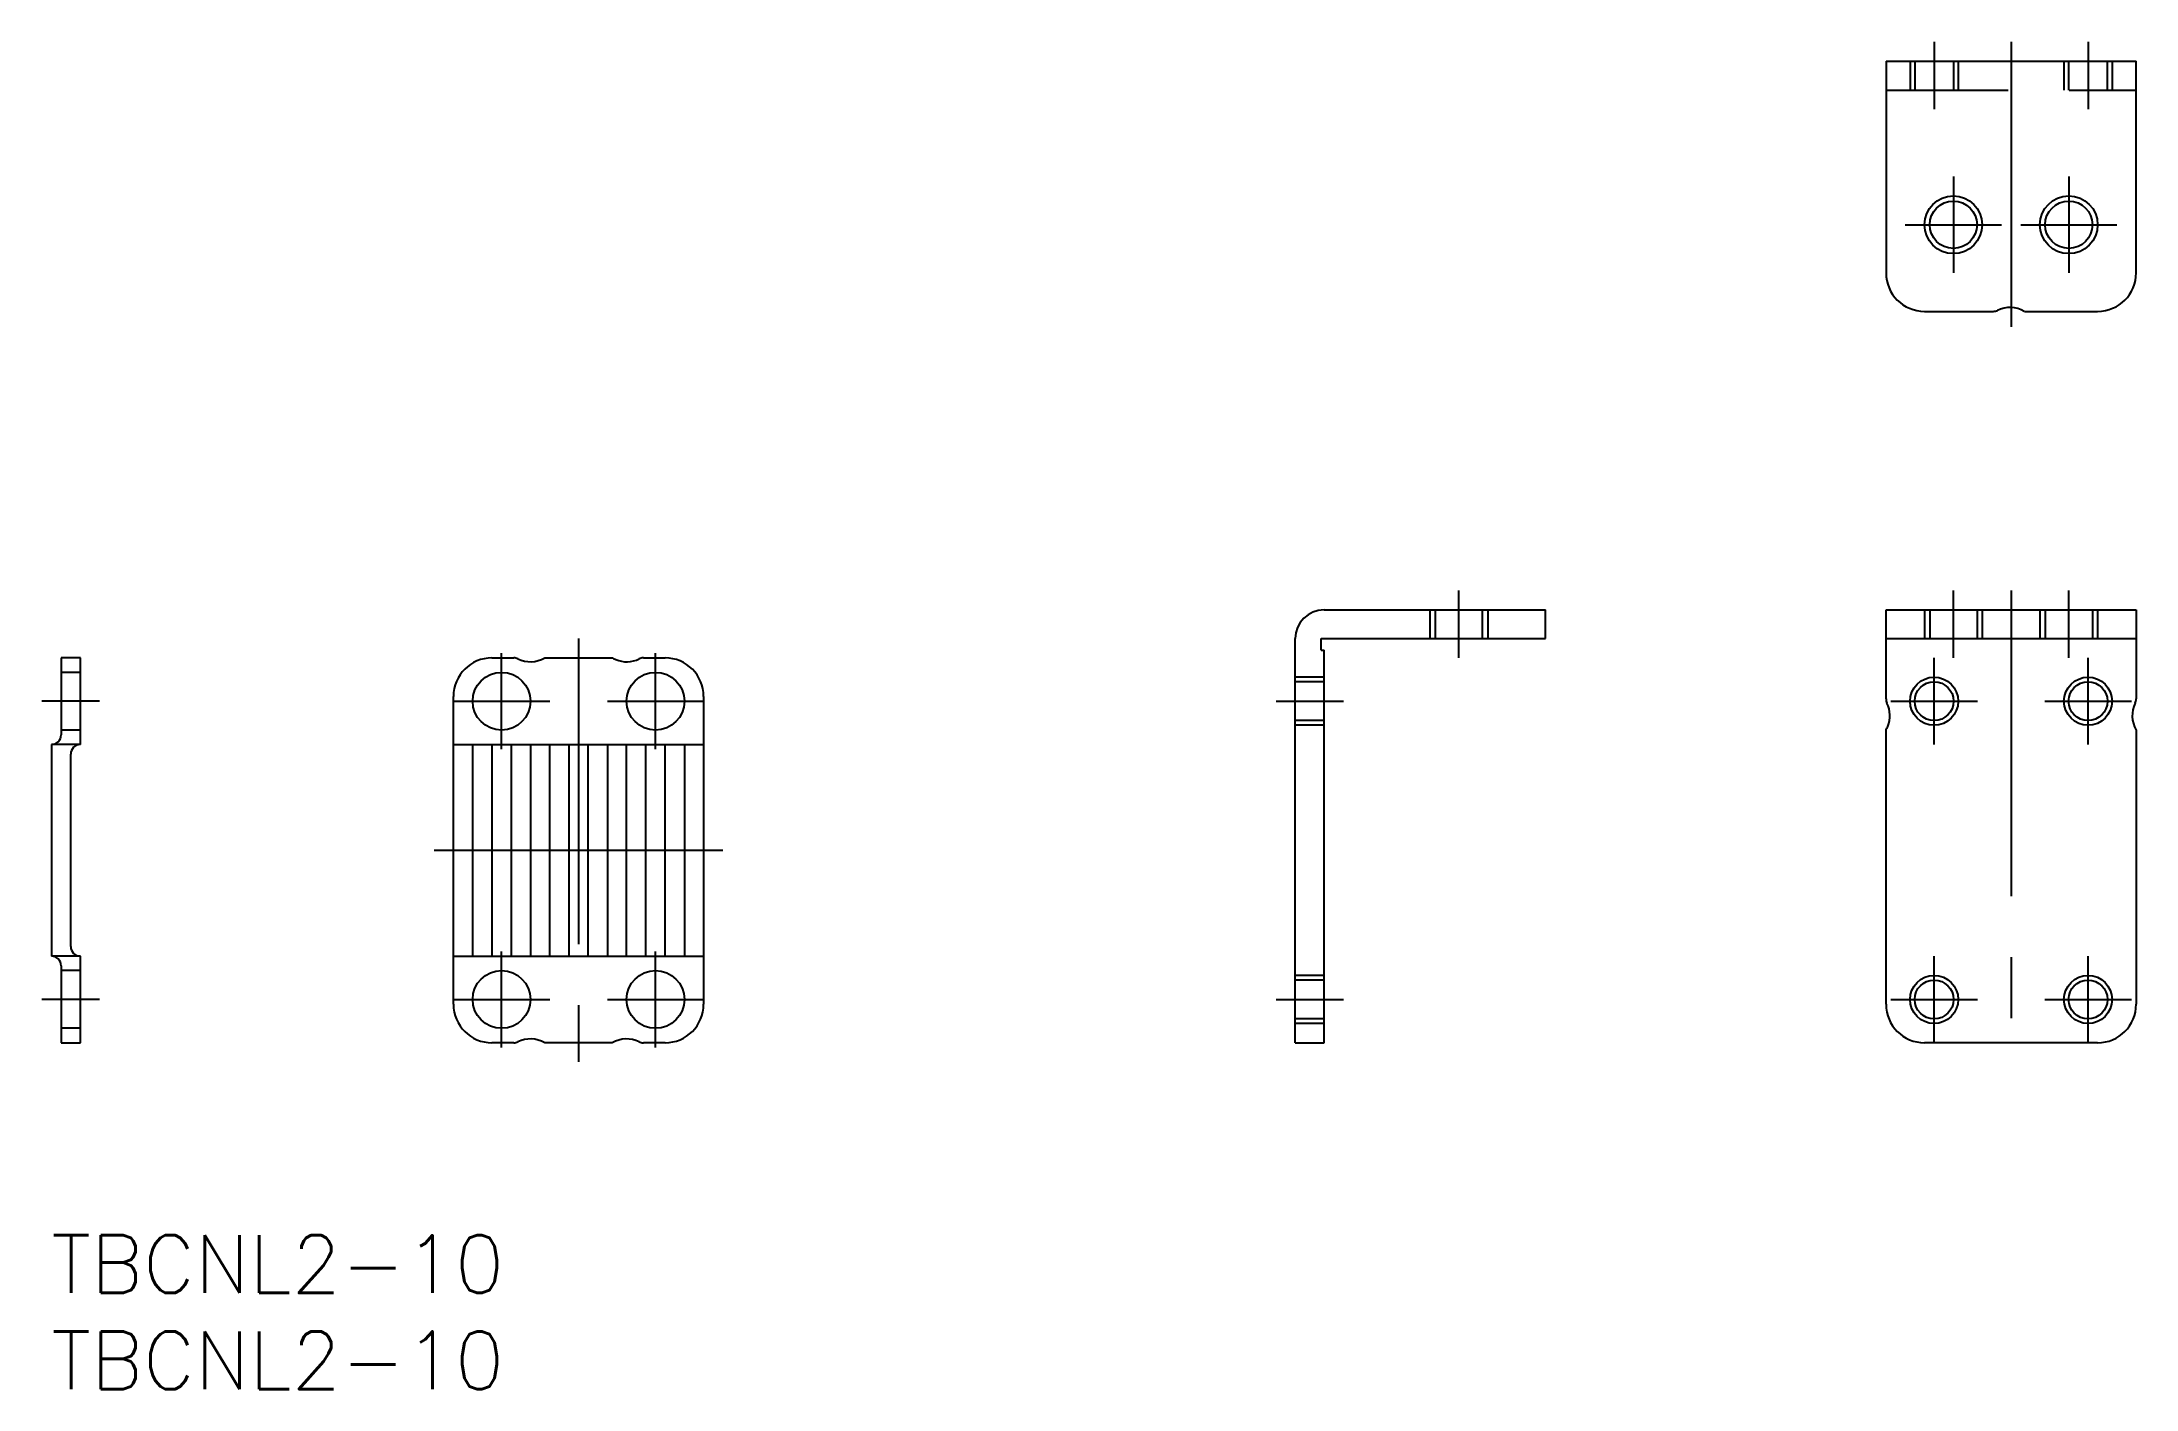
# Model space of a CAD drawing. Extents: x 0 to 108, y -8 to 62.
import ezdxf

# ---------------------------------------------------------------- set-up
doc = ezdxf.new("R2010")
doc.units = 0
doc.header["$LTSCALE"] = 0.5
doc.linetypes.add('CENTER', pattern=[50.8, 31.75, -6.35, 6.35, -6.35])
doc.linetypes.add('DASHED', pattern=[19.05, 12.7, -6.35])
for name, color, linetype in [('MSM_CENTER', 1, 'CENTER'), ('MSM_CONTINUOUS', 7, 'CONTINUOUS'), ('MSM_DASHED', 4, 'DASHED'), ('MSM_NARROW', 5, 'CONTINUOUS'), ('MSM_PART_NUMBER', 7, 'CONTINUOUS')]:
    doc.layers.add(name, color=color, linetype=linetype)
doc.styles.get("Standard").update_dxf_attribs({"font": 'txt.shx', "height": 1.5, "bigfont": 'bigfont.shx'})

# ---------------------------------------------------------------- blocks, each defined once
blk = doc.blocks.new('*U3')
at = {"layer": 'MSM_PART_NUMBER'}
blk.add_text('TBCNL2-10', height=3, dxfattribs=at).set_placement((0, -3))
blk = doc.blocks.new('*U4')
at = {"layer": 'MSM_PART_NUMBER'}
blk.add_text('TBCNL2-10', height=3, dxfattribs=at).set_placement((0, -8))

msp = doc.modelspace()

# ---------------------------------------------------------------- linework, layer by layer
at = {"layer": 'MSM_CENTER'}
for p, q in [((97.84, 62.01), (97.84, 58.51)), ((101.84, 62.01), (101.84, 47.21)), ((105.84, 62.01), (105.84, 58.51)), ((98.84, 55.01), (98.84, 50.01)), ((104.84, 55.01), (104.84, 50.01)), ((96.34, 52.51), (101.34, 52.51)), ((102.34, 52.51), (107.34, 52.51)), ((73.14, 30), (73.14, 33.5)), ((98.84, 30), (98.84, 33.5)), ((101.84, 33.5), (101.84, 9)), ((104.84, 30), (104.84, 33.5)), ((27.39, 31), (27.39, 9)), ((23.39, 25.25), (23.39, 30.25)), ((31.39, 25.25), (31.39, 30.25)), ((97.84, 25.5), (97.84, 30)), ((105.84, 25.5), (105.84, 30)), ((2.5, 27.75), (-0.5, 27.75)), ((20.89, 27.75), (25.89, 27.75)), ((28.89, 27.75), (33.89, 27.75)), ((63.64, 27.75), (67.14, 27.75)), ((95.59, 27.75), (100.09, 27.75)), ((103.59, 27.75), (108.09, 27.75)), ((19.89, 20), (34.89, 20)), ((23.39, 9.75), (23.39, 14.75)), ((31.39, 9.75), (31.39, 14.75)), ((97.84, 10), (97.84, 14.5)), ((105.84, 10), (105.84, 14.5)), ((2.5, 12.25), (-0.5, 12.25)), ((20.89, 12.25), (25.89, 12.25)), ((28.89, 12.25), (33.89, 12.25)), ((63.64, 12.25), (67.14, 12.25)), ((95.59, 12.25), (100.09, 12.25)), ((103.59, 12.25), (108.09, 12.25))]:
    msp.add_line(p, q, dxfattribs=at)
at = {"layer": 'MSM_CONTINUOUS'}
for p, q in [((95.34, 61.01), (95.34, 50.01)), ((95.34, 61.01), (108.34, 61.01)), ((108.34, 50.01), (108.34, 61.01)), ((97.34, 48.01), (100.91, 48.01)), ((102.53, 48.01), (106.34, 48.01)), ((66.14, 32.5), (77.64, 32.5)), ((77.64, 31), (77.64, 32.5)), ((95.34, 32.5), (108.34, 32.5)), ((95.34, 27.87), (95.34, 32.5)), ((108.34, 32.5), (108.34, 27.87)), ((64.64, 10), (64.64, 31)), ((65.99, 31), (77.64, 31)), ((65.99, 30.4), (65.99, 31)), ((95.34, 31), (108.34, 31)), ((1.5, 30), (0.5, 30)), ((0.5, 30), (0.5, 26)), ((1.5, 25.5), (1.5, 30)), ((22.89, 30), (24.02, 30)), ((25.64, 30), (29.17, 30)), ((30.76, 30), (31.89, 30)), ((65.99, 30.4), (66.14, 30.4)), ((66.14, 10), (66.14, 30.4)), ((20.89, 12), (20.89, 28)), ((33.89, 28), (33.89, 12)), ((95.34, 12), (95.34, 26.28)), ((108.34, 26.25), (108.34, 12)), ((0, 25.5), (0, 14.5)), ((20.89, 25.5), (33.89, 25.5)), ((21.89, 14.5), (21.89, 25.5)), ((22.89, 25.5), (22.89, 14.5)), ((23.89, 25.5), (23.89, 14.5)), ((24.89, 25.5), (24.89, 14.5)), ((25.89, 14.5), (25.89, 25.5)), ((26.89, 25.5), (26.89, 14.5)), ((27.89, 14.5), (27.89, 25.5)), ((28.89, 25.5), (28.89, 14.5)), ((29.89, 14.5), (29.89, 25.5)), ((30.89, 14.5), (30.89, 25.5)), ((31.89, 14.5), (31.89, 25.5)), ((32.89, 25.5), (32.89, 14.5)), ((1, 15), (1, 25)), ((1.5, 10), (1.5, 14.5)), ((20.89, 14.5), (33.89, 14.5)), ((0.5, 14), (0.5, 10)), ((0.5, 10), (1.5, 10)), ((24.02, 10), (22.89, 10)), ((29.14, 10), (25.64, 10)), ((31.89, 10), (30.76, 10)), ((64.64, 10), (66.14, 10)), ((106.34, 10), (97.34, 10))]:
    msp.add_line(p, q, dxfattribs=at)
for centre, radius in [((98.84, 52.51), 1.23), ((104.84, 52.51), 1.23), ((23.39, 27.75), 1.5), ((31.39, 27.75), 1.5), ((97.84, 27.75), 1.01), ((105.84, 27.75), 1.01), ((23.39, 12.25), 1.5), ((31.39, 12.25), 1.5), ((97.84, 12.25), 1.01), ((105.84, 12.25), 1.01)]:
    msp.add_circle(centre, radius, dxfattribs=at)
for centre, radius, start, end in [((97.34, 50.01), 2, 180, 270), ((106.34, 50.01), 2, 270, 0), ((100.91, 48.51), 0.5, 270, 295.8419), ((101.78, 46.71), 1.5, 60.0736, 115.8419), ((66.14, 31), 1.5, 90, 180), ((22.89, 28), 2, 90, 180), ((24.02, 29.5), 0.5, 64.1581, 90), ((24.89, 31.3), 1.5, 244.1581, 299.9264), ((29.59, 30.56), 0.7, 232.9097, 247.9757), ((29.89, 31.3), 1.5, 247.9757, 295.8419), ((30.76, 29.5), 0.5, 90, 115.8419), ((31.89, 28), 2, 0, 90), ((95.84, 27.87), 0.5, 180, 205.8419), ((94.04, 27), 1.5, 337.9757, 25.8419), ((109.64, 27), 1.5, 154.1581, 209.9264), ((107.84, 27.87), 0.5, 334.1581, 0), ((94.78, 26.7), 0.7, 322.9097, 337.9757), ((0, 26), 0.5, 270, 0), ((1.5, 25), 0.5, 90, 180), ((0, 14), 0.5, 360, 90), ((1.5, 15), 0.5, 180, 270), ((22.89, 12), 2, 180, 270), ((31.89, 12), 2, 270, 0), ((97.34, 12), 2, 180, 270), ((106.34, 12), 2, 270, 0), ((24.02, 10.5), 0.5, 270, 295.8419), ((24.89, 8.7), 1.5, 60.0736, 115.8419), ((29.89, 8.7), 1.5, 64.1581, 119.9264), ((30.76, 10.5), 0.5, 244.1581, 270)]:
    msp.add_arc(centre, radius, start, end, dxfattribs=at)
at = {"layer": 'MSM_DASHED'}
for p, q in [((96.59, 61.01), (96.59, 59.51)), ((96.83, 61.01), (96.83, 59.51)), ((98.84, 61.01), (98.84, 59.51)), ((99.09, 61.01), (99.09, 59.51)), ((104.59, 61.01), (104.59, 59.51)), ((104.83, 61.01), (104.83, 59.51)), ((106.84, 61.01), (106.84, 59.51)), ((107.09, 61.01), (107.09, 59.51)), ((95.34, 59.51), (108.34, 59.51)), ((71.64, 32.5), (71.64, 31)), ((71.91, 32.5), (71.91, 31)), ((74.36, 32.5), (74.36, 31)), ((74.64, 32.5), (74.64, 31)), ((97.34, 32.5), (97.34, 31)), ((97.61, 32.5), (97.61, 31)), ((100.07, 32.5), (100.07, 31)), ((100.34, 32.5), (100.34, 31)), ((103.34, 32.5), (103.34, 31)), ((103.61, 32.5), (103.61, 31)), ((106.07, 32.5), (106.07, 31)), ((106.34, 32.5), (106.34, 31)), ((1.5, 29.25), (0.5, 29.25)), ((66.14, 29), (64.64, 29)), ((66.14, 28.76), (64.64, 28.76)), ((1.5, 26.25), (0.5, 26.25)), ((66.14, 26.74), (64.64, 26.74)), ((66.14, 26.5), (64.64, 26.5)), ((1.5, 25.5), (0, 25.5)), ((1.5, 14.5), (0, 14.5)), ((1.5, 13.75), (0.5, 13.75)), ((66.14, 13.5), (64.64, 13.5)), ((66.14, 13.26), (64.64, 13.26)), ((66.14, 11.24), (64.64, 11.24)), ((66.14, 11), (64.64, 11)), ((1.5, 10.75), (0.5, 10.75))]:
    msp.add_line(p, q, dxfattribs=at)
at = {"layer": 'MSM_NARROW'}
for centre, radius in [((98.84, 52.51), 1.5), ((104.84, 52.51), 1.5), ((97.84, 27.75), 1.25), ((105.84, 27.75), 1.25), ((97.84, 12.25), 1.25), ((105.84, 12.25), 1.25)]:
    msp.add_circle(centre, radius, dxfattribs=at)

# ---------------------------------------------------------------- block references
at = {"layer": 'MSM_CONTINUOUS'}
for name in ['*U3', '*U4']:
    msp.add_blockref(name, (0, 0), dxfattribs=at)

doc.saveas('drawing.dxf')
